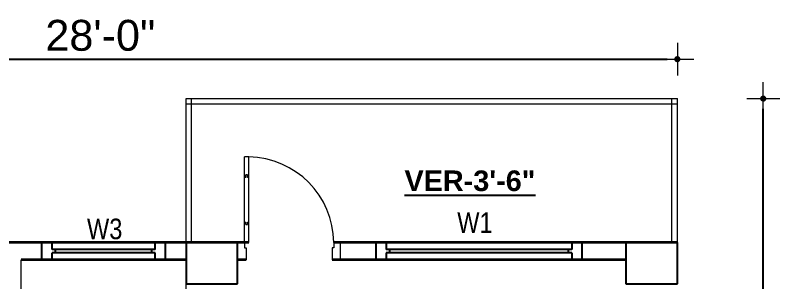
# Model space of a CAD drawing. Header units: inches. Extents: x -100787 to 3653, y -96809 to -8632.
# Drawn here: x -73316.8 to -73094.2, y -87186.7 to -87108.7 of the extents above; entities that cross this region are included whole.
import ezdxf

# ---------------------------------------------------------------- set-up
doc = ezdxf.new("R2010")
doc.units = ezdxf.units.IN
doc.header["$MEASUREMENT"] = 0
doc.header["$PDMODE"] = 99
for name, color, linetype, lineweight in [('1-FOUNDATION DIM', 31, 'Continuous', 5), ('door', 132, 'Continuous', 15), ('ELE.POWER', 10, 'Continuous', 20), ('Furniture Gr.Fl.', 6, 'Continuous', 5), ('R0D', 1, 'Continuous', 35), ('SB', 5, 'Continuous', 13)]:
    doc.layers.add(name, color=color, linetype=linetype, lineweight=lineweight)
for name, color, linetype in [('Brick wall', 3, 'Continuous'), ('RCC', 6, 'Continuous'), ('TEX', 7, 'Continuous'), ('WINDOOR', 7, 'Continuous')]:
    doc.layers.add(name, color=color, linetype=linetype)
doc.styles.add('ARIAL', font='arial.ttf')
doc.styles.get("Standard").update_dxf_attribs({"font": 'ARIALN.TTF'})
doc.dimstyles.new('3-8', dxfattribs={"dimscale": 1.5, "dimtxt": 6, "dimasz": 2, "dimexe": 0.18, "dimexo": 6, "dimgap": 0, "dimtad": 0, "dimdec": 0, "dimzin": 3, "dimdsep": 46, "dimlunit": 3, "dimtxsty": 'ARIAL', "dimblk": 'DD', "dimcen": 1, "dimse1": 1, "dimse2": 1, "dimclrd": 256, "dimclrt": 256, "dimadec": 0, "dimazin": 0, "dimtfac": 0.5, "dimtdec": 0, "dimtmove": 2, "dimatfit": 0, "dimfxl": 0.18, "dimtvp": 0.75, "dimfrac": 1, "dimtolj": 1, "dimtzin": 0, "dimarcsym": 0})

# ---------------------------------------------------------------- blocks, each defined once
blk = doc.blocks.new('A$C154754DE')
at = {"layer": 'RCC'}
for p, q in [((0, 12), (15, 12)), ((0, 0), (0, 12)), ((15, 12), (15, 0)), ((15, 0), (0, 0))]:
    blk.add_line(p, q, dxfattribs=at)
blk = doc.blocks.new('D30')
at = {"layer": 'door'}
for p, q in [((2, 5), (2, 29.97)), ((3.25, 29.97), (2, 29.97)), ((3.25, 5), (3.25, 29.97)), ((2.4, 23.97), (2.4, 24.72)), ((2.85, 24.72), (2.4, 24.72)), ((2.85, 23.97), (2.85, 24.72)), ((2.4, 23.97), (2, 23.97)), ((3.25, 23.97), (2.85, 23.97)), ((2, 11), (2.4, 11)), ((2.4, 10.25), (2.4, 11)), ((2.4, 10.25), (2.85, 10.25)), ((2.85, 10.25), (2.85, 11)), ((2.85, 11), (3.25, 11)), ((0, 0), (0, 5)), ((0, 5), (2, 5)), ((2, 5), (2, 3.5)), ((2, 5), (3.25, 5)), ((30, 5), (28, 5)), ((28, 5), (28, 3.5)), ((30, 0), (30, 5)), ((2, 3.5), (2.5, 3.5)), ((2.5, 3.5), (2.5, 0)), ((28, 3.5), (27.5, 3.5)), ((27.5, 3.5), (27.5, 0)), ((2.5, 0), (0, 0)), ((27.5, 0), (30, 0))]:
    blk.add_line(p, q, dxfattribs=at)
blk.add_arc((2.89, 4.86), 25.11, 0.3204, 89.1727, dxfattribs=at)
blk = doc.blocks.new('W-1')
at = {"layer": 'WINDOOR'}
for p, q in [((-60, 0), (-60, -5)), ((-60, 0), (-57, 0)), ((-60, 0), (0, 0)), ((-57, 0), (-57, -2)), ((-3, 0), (-3, -2)), ((0, 0), (0, -5)), ((-57, -2), (-3, -2)), ((-56, -2), (-56, -3)), ((-4, -2), (-4, -3)), ((-57, -3), (-57, -5)), ((-57, -3), (-3, -3)), ((-3, -3), (-3, -5)), ((-57, -5), (-60, -5)), ((-60, -5), (0, -5)), ((0, -5), (-3, -5))]:
    blk.add_line(p, q, dxfattribs=at)
blk = doc.blocks.new('W-3FT')
at = {"layer": 'WINDOOR'}
for p, q in [((-36, 0), (-36, -5)), ((-36, 0), (-33, 0)), ((-36, 0), (0, 0)), ((-33, 0), (-33, -2)), ((-3, 0), (-3, -2)), ((0, 0), (0, -5)), ((-33, -2), (-3, -2)), ((-32, -2), (-32, -3)), ((-4, -2), (-4, -3)), ((-33, -3), (-33, -5)), ((-33, -3), (-3, -3)), ((-3, -3), (-3, -5)), ((-33, -5), (-36, -5)), ((-36, -5), (0, -5)), ((0, -5), (-3, -5))]:
    blk.add_line(p, q, dxfattribs=at)
blk = doc.blocks.new('DD')
for p, q in [((0, 1.6), (0, -1.6)), ((-1.6, 0), (1.6, 0))]:
    blk.add_line(p, q)
at = {"const_width": 0.3}
blk.add_lwpolyline([(-0.15, 0, 1), (0.15, 0, 1)], format="xyb", close=True, dxfattribs=at)
blk = doc.blocks.new('*D486')
at = {"layer": 'Defpoints', "color": 0}
for p in [(-73124, -87121.5), (-73460, -87145), (-73124, -87145)]:
    blk.add_point(p, dxfattribs=at)
at = {"layer": 'Furniture Gr.Fl.', "lineweight": -2}
blk.add_line((-73457, -87121.5), (-73127, -87121.5), dxfattribs=at)
at = {"layer": 'Furniture Gr.Fl.', "lineweight": -2, "xscale": 3, "yscale": 3, "zscale": 3, "rotation": 180}
blk.add_blockref('DD', (-73460, -87121.5), dxfattribs=at)
at = {"layer": 'Furniture Gr.Fl.', "lineweight": -2, "xscale": 3, "yscale": 3, "zscale": 3}
blk.add_blockref('DD', (-73124, -87121.5), dxfattribs=at)
at = {"layer": 'Furniture Gr.Fl.', "insert": (-73292, -87114.61), "char_height": 9, "attachment_point": 5, "style": 'ARIAL'}
blk.add_mtext('\\A1;28\'-0"', dxfattribs=at)
blk = doc.blocks.new('*D489')
at = {"layer": 'Defpoints', "color": 0}
for p in [(-73125.56, -87133), (-73099, -87133), (-73125.56, -87891)]:
    blk.add_point(p, dxfattribs=at)
at = {"layer": 'Furniture Gr.Fl.', "lineweight": -2}
blk.add_line((-73099, -87888), (-73099, -87136), dxfattribs=at)
at = {"layer": 'Furniture Gr.Fl.', "lineweight": -2, "xscale": 3, "yscale": 3, "zscale": 3}
for p, rotation in [((-73099, -87133), 90), ((-73099, -87891), 270)]:
    blk.add_blockref('DD', p, dxfattribs=dict(at, rotation=rotation))
at = {"layer": 'Furniture Gr.Fl.', "insert": (-73105.9, -87512), "char_height": 9, "attachment_point": 5, "rotation": 90, "style": 'ARIAL'}
blk.add_mtext('\\A1;63\'-2"', dxfattribs=at)

msp = doc.modelspace()

# ---------------------------------------------------------------- linework, layer by layer
at = {"layer": 'ELE.POWER'}
for p, q in [((-73267.04, -87244), (-73267.04, -87174.92)), ((-73315.04, -87272), (-73315.04, -87180))]:
    msp.add_line(p, q, dxfattribs=at)
at = {"layer": 'R0D'}
for p, q in [((-73267.04, -87175), (-73323.29, -87175)), ((-73248.79, -87175), (-73315.04, -87175)), ((-73124, -87175), (-73224.04, -87175)), ((-73267.04, -87180), (-73315.04, -87180)), ((-73267.04, -87180), (-73267.04, -87180)), ((-73249.54, -87180), (-73252.04, -87180)), ((-73139, -87180), (-73224.54, -87180))]:
    msp.add_line(p, q, dxfattribs=at)
at = {"layer": 'SB'}
for p, q in [((-73267.04, -87175), (-73267.04, -87133)), ((-73267.04, -87133), (-73124, -87133)), ((-73265.48, -87175), (-73265.48, -87133)), ((-73125.56, -87175), (-73125.56, -87133)), ((-73124, -87175), (-73124, -87133)), ((-73267.04, -87134.56), (-73124, -87134.56))]:
    msp.add_line(p, q, dxfattribs=at)

# ---------------------------------------------------------------- block references
at = {"layer": '1-FOUNDATION DIM'}
msp.add_blockref('D30', (-73252.04, -87180), dxfattribs=at)
at = {"layer": 'Brick wall', "rotation": 180}
msp.add_blockref('W-3FT', (-73309.04, -87180), dxfattribs=at)
at = {"layer": 'RCC', "xscale": -1, "rotation": 180}
for p in [(-73267.04, -87175), (-73139, -87175)]:
    msp.add_blockref('A$C154754DE', p, dxfattribs=at)
at = {"layer": 'WINDOOR', "ltscale": 10, "xscale": -1}
msp.add_blockref('W-1', (-73211.77, -87175), dxfattribs=at)

# ---------------------------------------------------------------- texts
at = {"layer": 'TEX', "insert": (-73184.39, -87157.01), "char_height": 6, "width": 86.6093, "attachment_point": 5, "rotation": 0.025}
msp.add_mtext('{\\fArial|b1|i0|c0|p34;\\LVER-3\'-6"}', dxfattribs=at)
at = {"layer": 'TEX', "linetype": 'ByBlock', "char_height": 6, "width": 18.7715, "attachment_point": 3}
for s, insert in [('{\\fArial Narrow|b0|i0|c0|p34;W1}', (-73177.78, -87166.15)), ('W3', (-73285.58, -87168))]:
    msp.add_mtext(s, dxfattribs=dict(at, insert=insert))

# ---------------------------------------------------------------- dimensions: what is measured, and where the dimension line sits
at = {"layer": 'Furniture Gr.Fl.'}
dim = msp.add_linear_dim(base=(-73124, -87121.5), p1=(-73460, -87145), p2=(-73124, -87145), dimstyle='3-8', dxfattribs=at)
dim.commit()
dim.dimension.update_dxf_attribs({"geometry": '*D486', "text_midpoint": (-73292, -87114.61)})
dim = msp.add_linear_dim(base=(-73099, -87133), p1=(-73125.56, -87891), p2=(-73125.56, -87133), angle=90, dimstyle='3-8', dxfattribs=at)
dim.commit()
dim.dimension.update_dxf_attribs({"geometry": '*D489', "text_midpoint": (-73105.9, -87512)})

doc.saveas('drawing.dxf')
